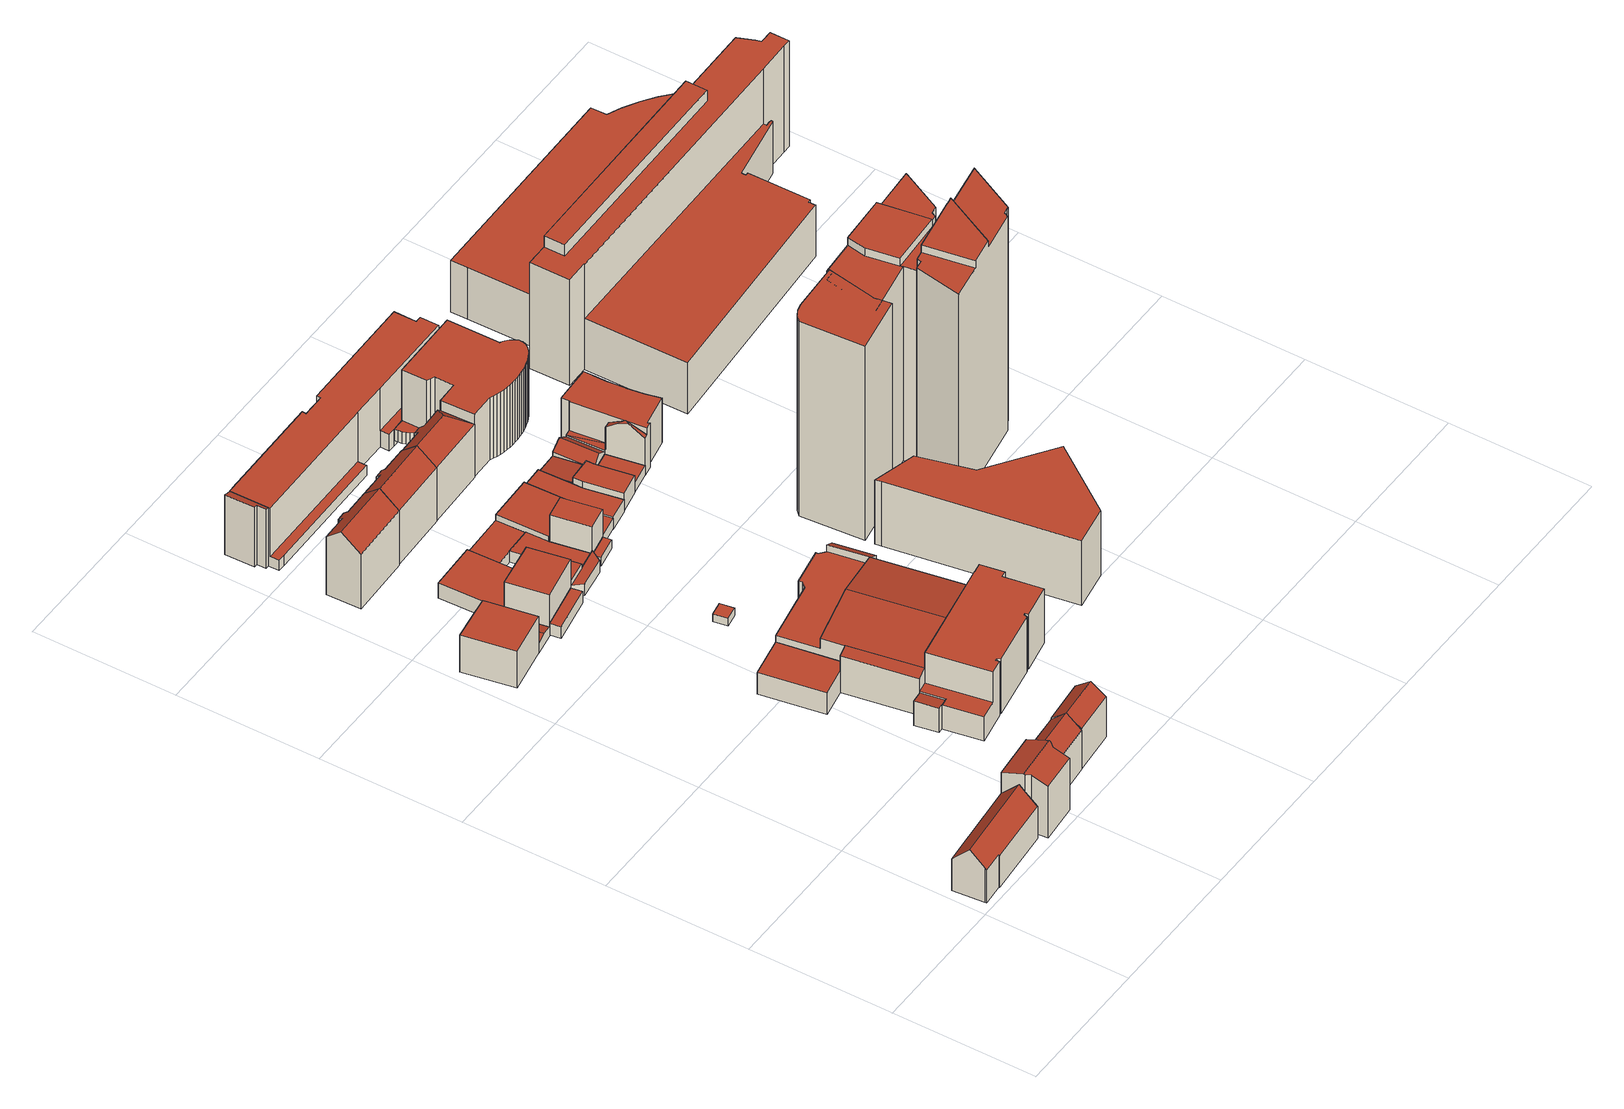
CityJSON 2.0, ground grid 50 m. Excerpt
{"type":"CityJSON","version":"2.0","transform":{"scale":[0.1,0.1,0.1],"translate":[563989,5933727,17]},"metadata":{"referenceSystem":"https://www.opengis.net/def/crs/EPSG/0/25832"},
"CityObjects":{
"building1":{"type":"Building","attributes":{"Gemeindeschluessel":"02000000","Geometrietyp2DReferenz":"3000","function":"31001_2010","roofType":"3100","measuredHeight":18.81,"storeysAboveGround":4},"geometry":[{"type":"MultiSurface","lod":"2","boundaries":[[[0,1,2,3]],[[4,3,2,5]],[[6,7,8,9]],[[9,8,10,11]],[[11,10,12,13]],[[6,9,11,13,4,5,14,15]],[[7,6,15,16]],[[16,15,14,17]],[[4,13,12,0,3]],[[14,5,2,1,17]],[[16,17,1,0,12,10,8,7]]],"semantics":{"surfaces":[{"type":"RoofSurface"},{"type":"WallSurface"},{"type":"GroundSurface"}],"values":[0,1,1,1,1,2,1,1,1,1,0]}}]},
"building2":{"type":"Building","attributes":{"Gemeindeschluessel":"02000000","Geometrietyp2DReferenz":"3000","function":"31001_1010","roofType":"3100","measuredHeight":23.58,"storeysAboveGround":5},"geometry":[{"type":"MultiSurface","lod":"2","boundaries":[[[18,19,20,21]],[[22,23,24,25,26,27,19,18]],[[28,21,20,29]],[[30,27,26,31]],[[31,26,25,32]],[[32,25,24,33]],[[33,24,23,34]],[[34,23,22,35]],[[35,22,18,21,28]],[[29,20,19,27,30]],[[29,30,31,32,33,34,35,28]]],"semantics":{"surfaces":[{"type":"RoofSurface"},{"type":"WallSurface"},{"type":"GroundSurface"}],"values":[0,0,1,1,1,1,1,1,1,1,2]}}]},
"building3":{"type":"Building","attributes":{"Gemeindeschluessel":"02000000","Geometrietyp2DReferenz":"3000","function":"31001_1010","roofType":"3100","measuredHeight":20.59,"storeysAboveGround":5},"geometry":[{"type":"MultiSurface","lod":"2","boundaries":[[[36,37,38,39]],[[40,41,42,37,36]],[[43,39,38,44]],[[45,42,41,46]],[[46,41,40,47]],[[47,40,36,39,43]],[[44,38,37,42,45]],[[44,45,46,47,43]]],"semantics":{"surfaces":[{"type":"RoofSurface"},{"type":"WallSurface"},{"type":"GroundSurface"}],"values":[0,0,1,1,1,1,1,2]}}]},
"building4":{"type":"Building","attributes":{"Gemeindeschluessel":"02000000","Geometrietyp2DReferenz":"3000","function":"31001_2090","roofType":"1000","measuredHeight":14.8,"storeysAboveGround":4},"geometry":[{"type":"MultiSurface","lod":"2","boundaries":[[[48,49,50,51]],[[51,50,52,53]],[[53,52,54,55]],[[55,54,56,57]],[[58,59,49,48]],[[57,56,59,58]],[[57,58,48,51,53,55]],[[59,56,54,52,50,49]]],"semantics":{"surfaces":[{"type":"WallSurface"},{"type":"GroundSurface"},{"type":"RoofSurface"}],"values":[0,0,0,0,0,0,1,2]}}]},
"building5":{"type":"Building","attributes":{"Gemeindeschluessel":"02000000","Geometrietyp2DReferenz":"3000","function":"31001_1010","roofType":"3100","measuredHeight":20.16,"storeysAboveGround":5},"geometry":[{"type":"MultiSurface","lod":"2","boundaries":[[[60,61,62,63]],[[64,65,66,61,60]],[[67,63,62,68]],[[69,66,65,70]],[[70,65,64,71]],[[71,64,60,63,67]],[[68,62,61,66,69]],[[68,69,70,71,67]]],"semantics":{"surfaces":[{"type":"RoofSurface"},{"type":"WallSurface"},{"type":"GroundSurface"}],"values":[0,0,1,1,1,1,1,2]}}]},
"building6":{"type":"Building","attributes":{"Gemeindeschluessel":"02000000","Geometrietyp2DReferenz":"3000","function":"31001_2080","roofType":"3100","measuredHeight":4.45,"storeysAboveGround":1},"geometry":[{"type":"MultiSurface","lod":"2","boundaries":[[[72,73,74,75,76]],[[77,78,79,80]],[[81,82,78,77]],[[83,75,74,84]],[[84,74,73,85]],[[86,87,88,89]],[[81,77,80,86,89,90,83,84,85]],[[81,85,73,72,82]],[[83,90,91,76,75]],[[91,90,89,88]],[[87,86,80,79]],[[87,79,78,82,72,76,91,88]]],"semantics":{"surfaces":[{"type":"RoofSurface"},{"type":"WallSurface"},{"type":"GroundSurface"}],"values":[0,1,1,1,1,1,2,1,1,1,1,0]}}]},
"building7":{"type":"Building","attributes":{"Gemeindeschluessel":"02000000","Geometrietyp2DReferenz":"3000","function":"31001_2010","roofType":"1000","measuredHeight":8.73,"storeysAboveGround":2},"geometry":[{"type":"MultiSurface","lod":"2","boundaries":[[[92,93,94,95]],[[96,97,93,92]],[[97,96,98,99]],[[99,98,95,94]],[[95,98,96,92]],[[99,94,93,97]]],"semantics":{"surfaces":[{"type":"WallSurface"},{"type":"GroundSurface"},{"type":"RoofSurface"}],"values":[0,0,0,0,1,2]}}]},
"building8":{"type":"Building","attributes":{"Gemeindeschluessel":"02000000","Geometrietyp2DReferenz":"3000","function":"51009_1610","roofType":"1000","measuredHeight":4.61},"geometry":[{"type":"MultiSurface","lod":"2","boundaries":[[[100,101,102,103]],[[104,105,106,107]],[[104,103,102,105]],[[105,102,101,106]],[[106,101,100,107]],[[107,100,103,104]]],"semantics":{"surfaces":[{"type":"RoofSurface"},{"type":"GroundSurface"},{"type":"WallSurface"}],"values":[0,1,2,2,2,2]}}]},
"building9":{"type":"Building","attributes":{"Gemeindeschluessel":"02000000","Geometrietyp2DReferenz":"3000","function":"31001_1010","roofType":"3100","measuredHeight":27.62,"storeysAboveGround":7},"geometry":[{"type":"MultiSurface","lod":"2","boundaries":[[[108,109,110,111,112,113,114,115,116,117]],[[118,119,109,108]],[[120,117,116,121]],[[121,116,115,122]],[[122,115,114,123]],[[123,114,113,124]],[[124,113,112,125]],[[125,112,111,126]],[[126,111,110,127]],[[128,119,118,129]],[[129,118,108,117,120]],[[127,110,109,119,128]],[[127,128,129,120,121,122,123,124,125,126]]],"semantics":{"surfaces":[{"type":"RoofSurface"},{"type":"WallSurface"},{"type":"GroundSurface"}],"values":[0,0,1,1,1,1,1,1,1,1,1,1,2]}}]},
"building10":{"type":"Building","attributes":{"Gemeindeschluessel":"02000000","Geometrietyp2DReferenz":"3000","function":"31001_2070","roofType":"1000","measuredHeight":16.42,"storeysAboveGround":5},"geometry":[{"type":"MultiSurface","lod":"2","boundaries":[[[130,131,132,133]],[[131,130,134,135]],[[136,137,135,134]],[[133,132,137,136]],[[133,136,134,130]],[[137,132,131,135]]],"semantics":{"surfaces":[{"type":"WallSurface"},{"type":"GroundSurface"},{"type":"RoofSurface"}],"values":[0,0,0,0,1,2]}}]},
"building11":{"type":"Building","attributes":{"Gemeindeschluessel":"02000000","Geometrietyp2DReferenz":"3000","function":"31001_2010","roofType":"1000","measuredHeight":5.92,"storeysAboveGround":1},"geometry":[{"type":"MultiSurface","lod":"2","boundaries":[[[138,139,140,141]],[[141,140,142,143]],[[144,145,146,142,140,139]],[[147,138,141,143,148,149]],[[149,148,146,145]],[[147,149,145,144]],[[138,147,144,139]],[[148,143,142,146]]],"semantics":{"surfaces":[{"type":"WallSurface"},{"type":"RoofSurface"},{"type":"GroundSurface"}],"values":[0,0,1,2,0,0,0,0]}}]},
"building12":{"type":"Building","attributes":{"Gemeindeschluessel":"02000000","Geometrietyp2DReferenz":"3000","function":"31001_2460","roofType":"1000","measuredHeight":3,"storeysAboveGround":1},"geometry":[{"type":"MultiSurface","lod":"2","boundaries":[[[150,151,152,153]],[[154,155,156,157]],[[157,156,151,150]],[[156,155,152,151]],[[155,154,153,152]],[[154,157,150,153]]],"semantics":{"surfaces":[{"type":"GroundSurface"},{"type":"RoofSurface"},{"type":"WallSurface"}],"values":[0,1,2,2,2,2]}}]},
"building13":{"type":"Building","attributes":{"name":"Theater","Gemeindeschluessel":"02000000","Geometrietyp2DReferenz":"3000","function":"31001_3030","roofType":"3100","measuredHeight":21.82,"storeysAboveGround":3},"geometry":[{"type":"MultiSurface","lod":"2","boundaries":[[[158,159,160,161,162,163]],[[164,165,166,167]],[[168,169,170,171,172]],[[173,159,158,174]],[[174,158,163,175]],[[176,166,165,177]],[[178,177,165,164,179]],[[180,181,182,183]],[[183,182,184,185]],[[160,186,187,161]],[[161,187,188,162]],[[189,190,191,192]],[[192,191,193,194]],[[194,193,195,196]],[[196,195,197,198]],[[198,197,199,200]],[[200,199,201,202]],[[202,201,203,204]],[[204,203,205,206]],[[207,171,170,208]],[[208,170,169,209]],[[210,168,172,211]],[[212,213,214,215]],[[215,214,216,217]],[[218,219,220,221]],[[222,223,224,225,226,227,228,229]],[[230,173,174,175,231,232,233,180,183,185,212,215,217,234,207,208,209,222,229,218,221,235,189,192,194,196,198,200,202,204,206]],[[236,178,179,188,187,186,237]],[[238,205,203,201,199,197,195,193,191,190,239,220,219,228,227,240]],[[241,242,181,180,233,243]],[[236,237,230,206,205,238]],[[238,240,177,178,236]],[[239,190,189,235]],[[220,239,235,221]],[[228,219,218,229]],[[240,227,226,244,177]],[[242,241,245,225,224]],[[222,209,169,168,210,223]],[[207,234,211,172,171]],[[211,234,217,216]],[[213,212,185,184]],[[232,231,188,179,164,167]],[[233,232,167,166,176,243]],[[173,230,237,186,160,159]],[[231,175,163,162,188]],[[244,226,225,245]],[[244,245,241,243,176,177]],[[213,184,182,181,242,224,223,210,211,216,214]]],"semantics":{"surfaces":[{"type":"RoofSurface"},{"type":"WallSurface"},{"type":"GroundSurface"}],"values":[0,0,0,1,1,1,1,1,1,1,1,1,1,1,1,1,1,1,1,1,1,1,1,1,1,1,2,0,0,1,1,1,1,1,1,1,1,1,1,1,1,1,1,1,1,0,0,0]}}]},
"building14":{"type":"Building","attributes":{"Gemeindeschluessel":"02000000","Geometrietyp2DReferenz":"3000","function":"31001_2090","roofType":"1000","measuredHeight":7.46,"storeysAboveGround":2},"geometry":[{"type":"MultiSurface","lod":"2","boundaries":[[[246,247,248,249]],[[249,248,250,251]],[[251,250,252,253]],[[253,252,254,255]],[[255,254,256,257]],[[247,246,257,256]],[[257,246,249,251,253,255]],[[247,256,254,252,250,248]]],"semantics":{"surfaces":[{"type":"WallSurface"},{"type":"GroundSurface"},{"type":"RoofSurface"}],"values":[0,0,0,0,0,0,1,2]}}]},
"building15":{"type":"Building","attributes":{"Gemeindeschluessel":"02000000","Geometrietyp2DReferenz":"3000","function":"51009_1610","roofType":"2100","measuredHeight":5.53},"geometry":[{"type":"MultiSurface","lod":"2","boundaries":[[[258,259,260,261]],[[258,262,263,259]],[[262,264,265,263]],[[260,265,264,261]],[[262,258,261,264]],[[259,263,265,260]]],"semantics":{"surfaces":[{"type":"WallSurface"},{"type":"GroundSurface"},{"type":"RoofSurface"}],"values":[0,0,0,0,1,2]}}]},
"building16":{"type":"Building","attributes":{"Gemeindeschluessel":"02000000","Geometrietyp2DReferenz":"3000","function":"31001_1010","roofType":"3100","measuredHeight":27.25,"storeysAboveGround":7},"geometry":[{"type":"MultiSurface","lod":"2","boundaries":[[[266,267,268,269,270,271,272,273,274,275,276]],[[277,278,267,266]],[[279,276,275,280]],[[280,275,274,281]],[[281,274,273,282]],[[282,273,272,283]],[[283,272,271,284]],[[284,271,270,285]],[[285,270,269,286]],[[286,269,268,287]],[[288,278,277,289]],[[289,277,266,276,279]],[[287,268,267,278,288]],[[287,288,289,279,280,281,282,283,284,285,286]]],"semantics":{"surfaces":[{"type":"RoofSurface"},{"type":"WallSurface"},{"type":"GroundSurface"}],"values":[0,0,1,1,1,1,1,1,1,1,1,1,1,2]}}]},
"building17":{"type":"Building","attributes":{"Gemeindeschluessel":"02000000","Geometrietyp2DReferenz":"3000","function":"31001_2090","roofType":"1000","measuredHeight":4.41,"storeysAboveGround":1},"geometry":[{"type":"MultiSurface","lod":"2","boundaries":[[[290,291,292,293]],[[294,295,296,297]],[[295,292,291,296]],[[296,291,290,297]],[[294,293,292,295]],[[294,297,290,293]]],"semantics":{"surfaces":[{"type":"RoofSurface"},{"type":"GroundSurface"},{"type":"WallSurface"}],"values":[0,1,2,2,2,2]}}]},
"building18":{"type":"Building","attributes":{"Gemeindeschluessel":"02000000","Geometrietyp2DReferenz":"3000","function":"31001_2090","roofType":"1000","measuredHeight":4.41,"storeysAboveGround":1},"geometry":[{"type":"MultiSurface","lod":"2","boundaries":[[[298,299,300,301]],[[301,300,302,303]],[[304,305,306,307]],[[307,306,308,309]],[[309,308,310,311]],[[312,302,300,299,313,310,308,306,305]],[[314,304,307,309,311,315,298,301,303]],[[304,314,312,305]],[[314,303,302,312]],[[298,315,313,299]],[[315,311,310,313]]],"semantics":{"surfaces":[{"type":"WallSurface"},{"type":"RoofSurface"},{"type":"GroundSurface"}],"values":[0,0,0,0,0,1,2,0,0,0,0]}}]},
"building19":{"type":"Building","attributes":{"Gemeindeschluessel":"02000000","Geometrietyp2DReferenz":"3000","function":"51009_1610","roofType":"1000","measuredHeight":3.46},"geometry":[{"type":"MultiSurface","lod":"2","boundaries":[[[316,317,318,319]],[[320,321,322,323]],[[320,319,318,321]],[[321,318,317,322]],[[322,317,316,323]],[[323,316,319,320]]],"semantics":{"surfaces":[{"type":"RoofSurface"},{"type":"GroundSurface"},{"type":"WallSurface"}],"values":[0,1,2,2,2,2]}}]},
"building20":{"type":"Building","attributes":{"Gemeindeschluessel":"02000000","Geometrietyp2DReferenz":"3000","function":"31001_2070","roofType":"1000","measuredHeight":14.89,"storeysAboveGround":5},"geometry":[{"type":"MultiSurface","lod":"2","boundaries":[[[324,325,326,327,328]],[[329,330,331,332,264]],[[329,328,327,330]],[[330,327,326,331]],[[331,326,325,332]],[[332,325,324,264]],[[264,324,328,329]]],"semantics":{"surfaces":[{"type":"RoofSurface"},{"type":"GroundSurface"},{"type":"WallSurface"}],"values":[0,1,2,2,2,2,2]}}]},
"building21":{"type":"Building","attributes":{"Gemeindeschluessel":"02000000","Geometrietyp2DReferenz":"3000","function":"31001_2090","roofType":"1000","measuredHeight":6.43,"storeysAboveGround":2},"geometry":[{"type":"MultiSurface","lod":"2","boundaries":[[[333,334,335,336]],[[336,335,337,338]],[[338,337,339,340]],[[340,339,341,342]],[[342,341,343,344]],[[334,333,344,343]],[[344,333,336,338,340,342]],[[334,343,341,339,337,335]]],"semantics":{"surfaces":[{"type":"WallSurface"},{"type":"GroundSurface"},{"type":"RoofSurface"}],"values":[0,0,0,0,0,0,1,2]}}]},
"building22":{"type":"Building","attributes":{"Gemeindeschluessel":"02000000","Geometrietyp2DReferenz":"3000","function":"31001_2010","roofType":"1000","measuredHeight":4.02,"storeysAboveGround":1},"geometry":[{"type":"MultiSurface","lod":"2","boundaries":[[[345,346,347,348]],[[349,350,351,321]],[[349,348,347,350]],[[350,347,346,351]],[[351,346,345,321]],[[321,345,348,349]]],"semantics":{"surfaces":[{"type":"RoofSurface"},{"type":"GroundSurface"},{"type":"WallSurface"}],"values":[0,1,2,2,2,2]}}]},
"building23":{"type":"Building","attributes":{"Gemeindeschluessel":"02000000","Geometrietyp2DReferenz":"3000","function":"31001_1010","roofType":"3200","measuredHeight":27.06,"storeysAboveGround":7},"geometry":[{"type":"MultiSurface","lod":"2","boundaries":[[[352,353,354,355,356,357,358,359,360,361]],[[278,362,353,352]],[[362,363,354,353]],[[364,361,360,365]],[[365,360,359,366]],[[366,359,358,367]],[[367,358,357,368]],[[368,357,356,369]],[[369,356,355,370]],[[371,362,278,372]],[[373,363,362,371]],[[364,365,366,367,368,369,370,373,371,372]],[[364,372,278,352,361]],[[373,370,355,354,363]]],"semantics":{"surfaces":[{"type":"RoofSurface"},{"type":"WallSurface"},{"type":"GroundSurface"}],"values":[0,0,0,1,1,1,1,1,1,1,1,2,1,1]}}]},
"building24":{"type":"Building","attributes":{"Gemeindeschluessel":"02000000","Geometrietyp2DReferenz":"3000","function":"31001_2070","roofType":"1000","measuredHeight":23.98,"storeysAboveGround":7},"geometry":[{"type":"MultiSurface","lod":"2","boundaries":[[[374,375,376,377,378,379,380,381]],[[382,383,384,385,386]],[[387,388,389,390,391]],[[392,381,380,393]],[[393,380,379,394]],[[395,376,375,396]],[[396,375,374,397]],[[397,374,381,392]],[[398,399,400,401]],[[401,400,402,403]],[[403,402,404,405]],[[405,404,406,407]],[[407,406,408,409]],[[385,410,411,386]],[[377,412,413,378]],[[414,384,383,415]],[[415,383,382,416]],[[417,418,419,420]],[[420,419,421,422]],[[390,423,424,391]],[[425,389,388,426]],[[426,388,387,427]],[[428,429,414,415,416,430,395,396,397,392,393,394,398,401,403,405,407,409,417,420,422,425,426,427]],[[431,424,423,421,419,418,408,406,404,402,400,399,413,412,432,411,410,433]],[[408,418,417,409]],[[431,433,429,428]],[[428,427,387,391,424,431]],[[425,422,421,423,390,389]],[[430,416,382,386,411,432]],[[414,429,433,410,385,384]],[[395,430,432,412,377,376]],[[398,394,379,378,413,399]]],"semantics":{"surfaces":[{"type":"RoofSurface"},{"type":"WallSurface"},{"type":"GroundSurface"}],"values":[0,0,0,1,1,1,1,1,1,1,1,1,1,1,1,1,1,1,1,1,1,1,2,0,1,1,1,1,1,1,1,1]}}]},
"building25":{"type":"Building","attributes":{"Gemeindeschluessel":"02000000","Geometrietyp2DReferenz":"3000","function":"31001_2010","roofType":"1000","measuredHeight":4.9,"storeysAboveGround":1},"geometry":[{"type":"MultiSurface","lod":"2","boundaries":[[[434,435,436,437]],[[437,436,438,439]],[[439,438,440,441]],[[441,440,442,443]],[[336,444,445,333]],[[443,442,444,336]],[[435,434,333,445]],[[333,434,437,439,441,443,336]],[[435,445,444,442,440,438,436]]],"semantics":{"surfaces":[{"type":"WallSurface"},{"type":"GroundSurface"},{"type":"RoofSurface"}],"values":[0,0,0,0,0,0,0,1,2]}}]},
"building26":{"type":"Building","attributes":{"Gemeindeschluessel":"02000000","Geometrietyp2DReferenz":"3000","function":"31001_2080","roofType":"1000","measuredHeight":7.02,"storeysAboveGround":1},"geometry":[{"type":"MultiSurface","lod":"2","boundaries":[[[446,447,448,449]],[[449,448,450,451]],[[451,450,452,453]],[[453,452,454,455]],[[455,454,456,457]],[[447,446,457,456]],[[457,446,449,451,453,455]],[[447,456,454,452,450,448]]],"semantics":{"surfaces":[{"type":"WallSurface"},{"type":"GroundSurface"},{"type":"RoofSurface"}],"values":[0,0,0,0,0,0,1,2]}}]},
"building27":{"type":"Building","attributes":{"Gemeindeschluessel":"02000000","Geometrietyp2DReferenz":"3000","function":"31001_2080","roofType":"1000","measuredHeight":5.28,"storeysAboveGround":1},"geometry":[{"type":"MultiSurface","lod":"2","boundaries":[[[458,459,460,461]],[[461,460,462,463]],[[463,462,464,465]],[[459,458,465,464]],[[465,458,461,463]],[[459,464,462,460]]],"semantics":{"surfaces":[{"type":"WallSurface"},{"type":"GroundSurface"},{"type":"RoofSurface"}],"values":[0,0,0,0,1,2]}}]},
"building28":{"type":"Building","attributes":{"Gemeindeschluessel":"02000000","Geometrietyp2DReferenz":"3000","function":"31001_2090","roofType":"1000","measuredHeight":3.76,"storeysAboveGround":1},"geometry":[{"type":"MultiSurface","lod":"2","boundaries":[[[466,467,468,469]],[[469,468,470,471]],[[471,470,472,473]],[[467,466,473,472]],[[473,466,469,471]],[[467,472,470,468]]],"semantics":{"surfaces":[{"type":"WallSurface"},{"type":"GroundSurface"},{"type":"RoofSurface"}],"values":[0,0,0,0,1,2]}}]},
"building29":{"type":"Building","attributes":{"Gemeindeschluessel":"02000000","Geometrietyp2DReferenz":"3000","function":"31001_2070","roofType":"1000","measuredHeight":25.97,"storeysAboveGround":8},"geometry":[{"type":"MultiSurface","lod":"2","boundaries":[[[474,475,476,477]],[[478,479,475,474]],[[480,481,482,483]],[[482,481,484,485,476,475,479]],[[480,483,478,474,477,486,487]],[[480,487,484,481]],[[487,486,485,484]],[[478,483,482,479]],[[486,477,476,485]]],"semantics":{"surfaces":[{"type":"WallSurface"},{"type":"RoofSurface"},{"type":"GroundSurface"}],"values":[0,0,0,1,2,0,0,0,0]}}]},
"building30":{"type":"Building","attributes":{"Gemeindeschluessel":"02000000","Geometrietyp2DReferenz":"3000","function":"31001_2090","roofType":"1000","measuredHeight":78.2},"geometry":[{"type":"MultiSurface","lod":"2","boundaries":[[[488,489,490,491]],[[492,493,494,495]],[[496,497,498,499]],[[499,498,489,488]],[[500,501,502,503]],[[504,505,506,507]],[[494,493,506,505,502,501,490,489,498,497]],[[492,495,496,499,488,491,500,503,504,507]],[[504,503,502,505]],[[496,495,494,497]],[[492,507,506,493]],[[500,491,490,501]]],"semantics":{"surfaces":[{"type":"WallSurface"},{"type":"RoofSurface"},{"type":"GroundSurface"}],"values":[0,0,0,0,0,0,1,2,0,0,0,0]}}]},
"building31":{"type":"Building","attributes":{"Gemeindeschluessel":"02000000","Geometrietyp2DReferenz":"3000","function":"31001_2070","roofType":"1000","measuredHeight":25.01,"storeysAboveGround":7},"geometry":[{"type":"MultiSurface","lod":"2","boundaries":[[[508,509,510,511,512,513,514,515,516,517]],[[518,519,520,521]],[[522,523,519,518]],[[524,514,513,525]],[[525,513,512,526]],[[526,512,511,527]],[[527,511,510,528]],[[528,510,509,529]],[[529,509,508,530]],[[530,508,517,531]],[[532,533,534,535]],[[535,534,536,537]],[[515,536,538,516]],[[539,540,541,542]],[[542,541,543,544]],[[544,543,545,546]],[[546,545,547,548]],[[548,547,549,550]],[[550,549,551,552]],[[552,551,553,554]],[[554,553,555,556]],[[557,558,559,560]],[[561,562,563,564]],[[564,563,565,566]],[[566,565,567,568]],[[568,567,569,570]],[[570,569,571,572]],[[572,571,573,574]],[[574,573,575,576]],[[576,575,577,578]],[[578,577,579,580]],[[581,582,583,584]],[[584,583,585,586]],[[586,585,587,588]],[[589,590,591,592]],[[592,591,593,594]],[[555,553,551,549,547,545,543,541,540,579,577,575,573,571,569,567,565,563,562,587,585,583,582,593,591,590,595,559,558,596,538,536,534,533,597,520,519,523]],[[561,564,566,568,570,572,574,576,578,580,539,542,544,546,548,550,552,554,556,522,518,521,598,532,535,537,524,525,526,527,528,529,530,531,599,557,560,600,589,592,594,581,584,586,588]],[[599,531,517,516,538,596]],[[532,598,597,533]],[[557,599,596,558]],[[589,600,595,590]],[[581,594,593,582]],[[561,588,587,562]],[[600,560,559,595]],[[539,580,579,540]],[[524,537,536,515,514]],[[522,556,555,523]],[[598,521,520,597]]],"semantics":{"surfaces":[{"type":"RoofSurface"},{"type":"WallSurface"},{"type":"GroundSurface"}],"values":[0,1,1,1,1,1,1,1,1,1,1,1,1,1,1,1,1,1,1,1,1,1,1,1,1,1,1,1,1,1,1,1,1,1,1,1,0,2,1,1,1,1,1,1,1,1,1,1,1]}}]},
"building32":{"type":"Building","attributes":{"name":"Theater","Gemeindeschluessel":"02000000","Geometrietyp2DReferenz":"3000","function":"31001_2070","roofType":"1000","measuredHeight":19.57,"storeysAboveGround":6},"geometry":[{"type":"MultiSurface","lod":"2","boundaries":[[[601,602,603,604]],[[605,606,607]],[[608,609,610,605,607]],[[611,612,613,614]],[[615,612,611]],[[616,617,612,615]],[[617,618,613,612]],[[619,603,620,621]],[[619,604,603]],[[603,607,606,620]],[[602,608,607,603]],[[610,614,613,605]],[[622,623,624,625]],[[626,627,623,622]],[[628,629,630,631]],[[632,633,634,635]],[[635,634,636,637]],[[637,636,638,639]],[[639,638,640,641]],[[621,642,604,619]],[[643,616,615,611,614,610,609,644]],[[643,644,645,646,626,622,625,628,631,632,635,637,639,641]],[[647,640,638,636,634,633,630,629,624,623,627,648]],[[645,644,609,608,602,601,649]],[[650,646,645,649]],[[626,646,650,642,621,620,606,648,627]],[[643,641,640,647,618,617,616]],[[647,648,606,605,613,618]],[[630,633,632,631]],[[624,629,628,625]],[[650,649,601,604,642]]],"semantics":{"surfaces":[{"type":"RoofSurface"},{"type":"WallSurface"},{"type":"GroundSurface"}],"values":[0,0,0,0,0,0,0,0,1,1,1,1,1,1,1,1,1,1,1,1,1,2,0,1,1,1,1,1,1,1,0]}}]},
"building33":{"type":"Building","attributes":{"Gemeindeschluessel":"02000000","Geometrietyp2DReferenz":"3000","function":"31001_2010","roofType":"1000","measuredHeight":88.96,"storeysAboveGround":24},"geometry":[{"type":"MultiSurface","lod":"2","boundaries":[[[651,652,653,654,655,656]],[[657,658,659,660,661,662]],[[663,664,665,666,667]],[[668,669,670,671,672,673,674]],[[675,676,677,678]],[[678,677,679,680]],[[680,679,681,682]],[[683,656,655,684]],[[684,655,654,685]],[[685,654,653,686]],[[687,662,661,688]],[[674,660,659,668]],[[666,658,657,667]],[[664,689,690,665]],[[651,691,692,652]],[[693,673,672,694]],[[694,672,671,695]],[[695,671,670,696]],[[696,670,669,697]],[[698,699,700,701]],[[701,700,702,703]],[[703,702,704,705]],[[705,704,706,707]],[[707,706,708,709]],[[688,661,660,674,673,693,682,681]],[[709,708,710,711,691,651,656,683]],[[712,663,713,714,715]],[[716,712,715,675,678,680,682,693,694,695,696,697,717,718,698,701,703,705,707,709,683,684,685,686]],[[687,688,681,679,677,676,714,713]],[[718,717,659,658,666,665,690,719]],[[720,721,699,698,718,719]],[[721,720,711,710]],[[712,716,722,689,664,663]],[[687,713,663,667,657,662]],[[717,697,669,668,659]],[[716,686,653,652,692,722]],[[714,676,675,715]],[[721,710,708,706,704,702,700,699]],[[711,720,719,690,689,722,692,691]]],"semantics":{"surfaces":[{"type":"RoofSurface"},{"type":"WallSurface"},{"type":"GroundSurface"}],"values":[0,0,0,0,1,1,1,1,1,1,1,1,1,1,1,1,1,1,1,1,1,1,1,1,1,1,1,2,0,1,1,1,1,1,1,1,1,0,0]}}]},
"building34":{"type":"Building","attributes":{"Gemeindeschluessel":"02000000","Geometrietyp2DReferenz":"3000","function":"31001_2010","roofType":"1000","measuredHeight":46.84,"storeysAboveGround":11},"geometry":[{"type":"MultiSurface","lod":"2","boundaries":[[[723,724,725,726,727,728]],[[729,730,731,732]],[[733,725,724,734]],[[734,724,723,735]],[[735,723,728,736]],[[737,738,739,740]],[[740,739,741,742]],[[743,744,745,746]],[[746,745,747,748]],[[748,747,749,750]],[[750,749,751,752]],[[753,754,755,756]],[[756,755,757,758]],[[758,757,759,760]],[[760,759,761,762]],[[762,761,763,764]],[[765,766,767,768]],[[768,767,769,770]],[[771,772,773,774]],[[775,776,777,778]],[[778,777,779,780]],[[780,779,781,782]],[[782,781,783,784]],[[784,783,785,786]],[[752,751,787,788,789,790]],[[791,789,788,792,773,772,793,794,769,767,766,795,733,734,735,736,796]],[[771,774,775,778,780,782,784,786,737,740,742,743,746,748,750,752,790,797,798,799,729,732,800,801,753,756,758,760,762,764,765,768,770,802,803]],[[804,763,761,759,757,755,754,805,806,731,730,807]],[[741,739,738,785,783,781,779,777,776,808,787,751,749,747,745,744]],[[785,738,737,786]],[[803,802,794,793]],[[775,774,773,792,808,776]],[[771,803,793,772]],[[802,770,769,794]],[[765,764,763,804,795,766]],[[741,744,743,742]],[[787,808,792,788]],[[804,807,726,725,733,795]],[[729,799,727,726,807,730]],[[805,754,753,801]],[[806,805,801,800]],[[731,806,800,732]],[[797,790,789,791]],[[798,797,791,796]],[[799,798,796,736,728,727]]],"semantics":{"surfaces":[{"type":"RoofSurface"},{"type":"WallSurface"},{"type":"GroundSurface"}],"values":[0,1,1,1,1,1,1,1,1,1,1,1,1,1,1,1,1,1,1,1,1,1,1,1,1,0,2,0,0,1,1,1,1,1,1,1,1,1,1,1,1,1,1,1,1]}}]}
},
"vertices":[
[13,61,221],[327,91,221],[321,151,160],[7,121,160],[7,121,32],[321,151,32],[94,9,32],[94,9,160],[93,12,163],[93,12,32],[18,5,163],[18,5,32],[17,10,169],[17,10,32],[328,71,32],[332,30,32],[332,30,159],[328,71,200],
[328,76,271],[488,91,271],[481,166,243],[321,151,243],[328,71,269],[342,59,264],[347,3,243],[482,15,243],[477,72,264],[488,85,268],[321,151,35],[481,166,35],[488,85,35],[477,72,35],[482,15,35],[347,3,35],[342,59,35],[328,71,35],
[486,116,242],[640,130,242],[635,180,194],[481,166,194],[488,85,213],[490,65,194],[644,79,194],[481,166,36],[635,180,36],[644,79,36],[490,65,36],[488,85,36],
[102,1858,19],[102,1858,167],[182,1870,167],[182,1870,19],[185,1858,167],[185,1858,19],[214,1695,167],[214,1695,19],[54,1666,167],[54,1666,19],[21,1846,19],[21,1846,167],
[640,130,240],[794,144,240],[789,195,199],[635,180,199],[644,79,199],[798,93,199],[798,99,204],[635,180,39],[789,195,39],[798,99,39],[798,93,39],[644,79,39],
[254,1702,62],[294,1709,53],[268,1851,53],[264,1870,53],[225,1864,62],[185,1858,18],[185,1858,53],[190,1859,54],[190,1859,18],[214,1695,18],[214,1695,53],[264,1870,18],[268,1851,18],[294,1709,18],[189,1867,18],[189,1867,54],[210,1870,59],[210,1870,18],[211,1862,18],[211,1862,59],
[442,836,31],[442,836,118],[404,1056,118],[404,1056,31],[579,861,31],[579,861,118],[543,1081,31],[543,1081,118],
[301,1673,67],[462,1702,67],[455,1739,67],[294,1709,67],[294,1709,21],[455,1739,21],[462,1702,21],[301,1673,21],
[92,2305,290],[309,2312,290],[307,2364,246],[216,2361,246],[216,2371,237],[215,2376,233],[184,2375,233],[184,2371,236],[184,2360,245],[91,2357,245],[95,2238,233],[311,2245,233],[91,2357,13],[184,2360,13],[184,2371,13],[184,2375,13],[215,2376,13],[216,2371,13],[216,2361,13],[307,2364,13],[311,2245,13],[95,2238,13],
[429,1877,19],[429,1877,183],[455,1739,183],[455,1739,19],[268,1851,19],[268,1851,183],[294,1709,19],[294,1709,183],
[264,1870,15],[264,1870,74],[262,1882,74],[262,1882,15],[256,2073,74],[256,2073,15],[268,1851,74],[429,1877,74],[422,2079,74],[268,1851,15],[422,2079,15],[429,1877,15],
[655,1296,25],[607,1288,25],[599,1337,25],[647,1345,25],[647,1345,55],[599,1337,55],[607,1288,55],[655,1296,55],
[554,517,130],[571,520,128],[571,518,128],[600,523,123],[585,605,123],[539,597,130],[585,606,179],[623,612,189],[577,861,189],[540,854,179],[949,1010,172],[987,1017,147],[962,1154,147],[960,1156,148],[924,1150,172],[571,520,32],[554,517,32],[539,597,32],[577,861,185],[623,612,185],[623,612,129],[585,606,129],[543,1081,32],[543,1081,144],[761,1120,144],[761,1120,32],[776,1139,144],[776,1139,32],[571,518,129],[600,523,129],[585,605,129],[1042,467,32],[1042,467,251],[925,446,251],[925,446,32],[923,457,251],[923,457,32],[917,456,251],[917,456,32],[914,444,251],[914,444,32],[722,410,251],[722,410,32],[715,421,251],[715,421,32],[709,420,251],[709,420,32],[711,408,251],[711,408,32],[960,1156,32],[962,1154,32],[987,1017,32],[949,1010,144],[924,1150,144],[774,1151,32],[774,1151,144],[904,1174,144],[904,1174,32],[905,1167,144],[905,1167,32],[1027,683,32],[1027,683,251],[1041,602,251],[1041,602,32],[936,1008,32],[936,1008,144],[936,1007,144],[936,1007,187],[994,679,187],[994,679,251],[995,678,251],[995,678,32],[595,387,32],[585,605,32],[540,854,32],[579,861,32],[924,1150,32],[1019,598,32],[662,399,129],[595,387,129],[662,399,251],[1019,598,251],[623,612,251],[566,941,185],[566,941,144],[579,861,185],[815,647,217],[756,975,217],
[510,1890,20],[510,1890,94],[513,1874,94],[513,1874,20],[535,1758,94],[535,1758,20],[536,1753,94],[536,1753,20],[455,1739,94],[455,1739,20],[429,1877,94],[429,1877,20],
[491,1713,22],[491,1713,69],[455,1739,77],[455,1739,22],[598,1731,22],[598,1731,69],[616,1768,22],[616,1768,77],
[309,2312,289],[524,2319,289],[522,2370,246],[522,2373,243],[430,2370,243],[430,2374,240],[430,2382,232],[398,2381,232],[399,2373,239],[399,2367,245],[307,2364,245],[311,2245,232],[526,2252,232],[307,2364,17],[399,2367,17],[399,2373,17],[398,2381,17],[430,2382,17],[430,2374,17],[430,2370,17],[522,2373,17],[522,2370,17],[526,2252,17],[311,2245,17],
[588,1982,61],[584,2085,61],[422,2079,61],[426,1976,61],[426,1976,17],[422,2079,17],[584,2085,17],[588,1982,17],
[590,1903,19],[590,1903,64],[591,1901,64],[591,1901,19],[616,1768,64],[616,1768,19],[535,1758,19],[535,1758,64],[513,1874,64],[513,1874,19],[510,1890,64],[510,1890,19],[493,1979,64],[493,1979,19],[536,1753,64],[588,1982,64],[536,1753,19],[588,1982,19],
[621,1740,59],[701,1755,59],[696,1783,59],[616,1768,59],[616,1768,24],[696,1783,24],[701,1755,24],[621,1740,24],
[616,1768,171],[696,1783,171],[673,1906,171],[671,1916,171],[591,1901,171],[591,1901,22],[671,1916,22],[673,1906,22],[696,1783,22],
[746,2090,20],[746,2090,84],[752,1929,84],[752,1929,20],[671,1916,84],[671,1916,20],[591,1901,84],[591,1901,20],[590,1903,84],[590,1903,20],[584,2085,84],[584,2085,20],
[696,1783,64],[776,1798,64],[753,1921,64],[673,1906,64],[673,1906,24],[753,1921,24],[776,1798,24],
[524,2319,290],[674,2324,290],[723,2377,246],[645,2374,245],[645,2376,244],[644,2389,232],[613,2388,232],[613,2376,243],[613,2373,245],[522,2370,245],[742,2260,232],[738,2377,232],[522,2370,19],[613,2373,19],[613,2376,19],[613,2388,19],[644,2389,19],[645,2376,19],[645,2374,19],[742,2260,19],[526,2252,19],[738,2377,19],
[86,2604,241],[99,2604,238],[100,2572,238],[112,2573,235],[110,2706,235],[88,2706,240],[88,2707,240],[84,2707,241],[113,2535,41],[139,2535,41],[593,2540,41],[593,2572,41],[113,2566,41],[718,2542,67],[743,2542,67],[1037,2547,67],[1037,2577,67],[717,2573,67],[84,2707,1],[88,2707,1],[88,2706,1],[100,2572,1],[99,2604,1],[86,2604,1],[126,2706,1],[126,2706,236],[126,2707,236],[126,2707,1],[510,2712,236],[510,2712,1],[510,2698,236],[510,2698,1],[589,2699,236],[589,2699,1],[589,2713,236],[589,2713,1],[593,2572,236],[113,2566,236],[112,2573,236],[110,2706,236],[593,2540,1],[139,2535,1],[113,2535,1],[1015,2718,1],[1015,2718,236],[1016,2641,236],[1016,2641,1],[1036,2641,236],[1036,2641,1],[1037,2577,236],[717,2573,236],[1037,2547,1],[743,2542,1],[718,2542,1],[717,2574,1],[593,2573,1],[113,2573,1],[717,2574,236],[113,2573,236],[593,2573,236],
[827,2093,20],[827,2093,69],[831,1976,69],[831,1976,20],[832,1942,69],[832,1942,20],[856,1812,69],[856,1812,20],[776,1798,69],[776,1798,20],[752,1929,69],[746,2090,69],
[913,1981,24],[913,1981,94],[914,1955,94],[914,1955,24],[937,1827,94],[937,1827,24],[856,1812,94],[856,1812,24],[832,1942,94],[832,1942,24],[831,1976,94],[831,1976,24],
[909,2096,21],[909,2096,58],[913,1981,74],[913,1981,21],[831,1976,74],[831,1976,21],[827,2093,58],[827,2093,21],
[994,1969,25],[994,1969,63],[1017,1842,63],[1017,1842,25],[937,1827,63],[937,1827,25],[914,1955,63],[914,1955,25],
[1125,1112,35],[1125,1112,294],[1273,1072,294],[1273,1072,35],[1129,1091,35],[1129,1091,294],[1373,483,35],[1373,483,294],[1235,460,294],[1235,460,35],[1545,725,294],[1322,884,294],[1322,884,35],[1545,725,35],
[1110,1366,31],[1110,1366,813],[1127,1384,813],[1127,1384,31],[1314,1237,31],[1314,1237,813],[1316,1225,813],[1316,1225,31],[1323,1179,31],[1323,1179,813],[1126,1146,813],[1126,1146,31],[1148,1396,31],[1148,1396,813],[1171,1401,813],[1171,1401,31],[1336,1411,31],[1336,1411,813],[1344,1412,813],[1344,1412,31],
[744,2529,68],[746,2516,68],[750,2505,68],[755,2493,68],[762,2483,68],[770,2473,68],[778,2464,68],[788,2457,68],[787,2543,68],[743,2542,68],[738,2377,22],[738,2377,272],[746,2377,272],[746,2377,22],[742,2260,22],[742,2260,272],[778,2464,22],[770,2473,22],[762,2483,22],[755,2493,22],[750,2505,22],[746,2516,22],[744,2529,22],[743,2542,22],[813,2445,22],[813,2445,272],[799,2451,272],[799,2451,22],[788,2457,272],[788,2457,22],[787,2543,272],[931,2240,22],[931,2240,272],[917,2241,272],[917,2241,22],[904,2241,272],[904,2241,22],[891,2243,272],[891,2243,22],[877,2245,272],[877,2245,22],[864,2248,272],[864,2248,22],[851,2252,272],[851,2252,22],[839,2256,272],[839,2256,22],[826,2262,272],[826,2262,22],[1040,2366,22],[1040,2366,272],[1044,2364,272],[1044,2364,22],[1058,2277,22],[1058,2277,272],[1047,2269,272],[1047,2269,22],[1035,2263,272],[1035,2263,22],[1023,2257,272],[1023,2257,22],[1010,2253,272],[1010,2253,22],[997,2249,272],[997,2249,22],[984,2246,272],[984,2246,22],[971,2244,272],[971,2244,22],[958,2242,272],[958,2242,22],[944,2241,272],[944,2241,22],[1080,2318,22],[1080,2318,272],[1080,2311,272],[1080,2311,22],[1076,2298,272],[1076,2298,22],[1068,2287,272],[1068,2287,22],[1066,2348,22],[1066,2348,272],[1074,2337,272],[1074,2337,22],[1080,2325,272],[1080,2325,22],[1055,2357,272],[1037,2547,272],[813,2380,272],[813,2380,22],[1037,2547,22],[1055,2357,22],
[952,1962,101],[991,1968,73],[986,2098,73],[947,2096,101],[1017,1971,85],[1002,2099,85],[986,2098,80],[991,1968,80],[994,1969,80],[994,1967,80],[1001,1933,197],[1009,1905,218],[1017,1971,171],[994,1967,171],[1007,1896,213],[1017,1842,172],[1032,1845,172],[1032,1845,171],[947,2096,73],[1002,2099,73],[947,2097,73],[1002,2127,23],[1002,2127,202],[1132,2133,202],[1132,2133,23],[1005,2099,23],[1005,2099,202],[1133,2103,23],[1133,2103,202],[1134,2046,202],[1134,2046,23],[1140,1990,23],[1140,1990,202],[1149,1933,202],[1149,1933,23],[1162,1878,202],[1162,1878,23],[1051,1856,202],[1051,1856,23],[1053,1849,202],[1053,1849,23],[947,2097,101],[1017,1842,23],[994,1969,23],[914,1955,23],[909,2096,23],[1032,1845,202],[1002,2099,202],[914,1955,74],[909,2096,74],
[1510,1009,894],[1481,1179,894],[1450,1174,894],[1448,1159,894],[1416,1154,894],[1388,989,894],[1470,1246,843],[1662,1258,843],[1661,1268,843],[1633,1434,843],[1463,1424,843],[1451,1357,843],[1472,1236,814],[1482,1180,814],[1670,1212,814],[1662,1258,814],[1470,1246,814],[1661,1268,813],[1703,1275,813],[1711,1291,813],[1737,1295,813],[1809,1441,813],[1811,1446,813],[1633,1434,813],[1303,1395,34],[1303,1395,812],[1334,1397,812],[1334,1397,34],[1336,1411,812],[1336,1411,34],[1337,1416,812],[1337,1416,34],[1388,989,34],[1416,1154,34],[1448,1159,34],[1450,1174,34],[1451,1357,812],[1463,1424,812],[1482,1180,923],[1670,1212,923],[1510,1009,923],[1481,1179,923],[1811,1446,34],[1809,1441,34],[1737,1295,34],[1711,1291,34],[1703,1275,34],[1863,1243,34],[1863,1243,894],[1867,1244,894],[1867,1244,34],[1780,1070,894],[1780,1070,34],[1774,1069,894],[1774,1069,34],[1754,1065,894],[1754,1065,34],[1746,1049,894],[1746,1049,34],[1602,1025,894],[1602,1025,923],[1472,1236,34],[1472,1236,812],[1269,1202,812],[1269,1202,34],[1482,1179,34],[1661,1268,34],[1670,1211,34],[1670,1211,923],[1697,1216,923],[1697,1216,894],[1482,1179,923],
[1303,2308,486],[2085,2317,486],[2084,2391,486],[1303,2381,486],[1303,2380,486],[1302,2380,486],[1299,2647,18],[1299,2647,225],[1298,2704,225],[1298,2704,18],[2084,2391,443],[2085,2317,443],[1303,2308,443],[1302,2380,443],[2076,2191,18],[2076,2191,224],[2076,2176,224],[2076,2176,18],[2086,2176,224],[2086,2176,18],[2089,1960,18],[2089,1960,224],[2079,1959,224],[2079,1959,18],[2079,1937,224],[2079,1937,18],[2079,1934,224],[2079,1934,18],[1309,1883,224],[1309,1883,18],[2120,2636,18],[2120,2636,225],[2171,2607,225],[2171,2607,18],[2217,2573,225],[2217,2573,18],[2260,2534,225],[2260,2534,18],[2298,2491,225],[2298,2491,18],[2331,2444,225],[2331,2444,18],[2358,2393,18],[2358,2393,443],[2380,2340,443],[2380,2340,18],[2386,2321,443],[2386,2321,18],[2401,2255,18],[2401,2255,443],[2287,2253,443],[2287,2253,18],[2288,2241,18],[2288,2241,224],[2307,2242,224],[2307,2242,18],[2311,2240,224],[2311,2240,18],[2312,2237,224],[2312,2237,18],[2311,2234,224],[2311,2234,18],[2308,2232,224],[2308,2232,18],[1304,2240,224],[1304,2240,443],[1304,2241,443],[1304,2241,18],[1223,2240,443],[2287,2252,443],[2431,2255,443],[2430,2321,443],[2357,2394,443],[1222,2379,443],[1223,2240,18],[1222,2379,18],[1303,2380,18],[2069,2713,18],[2070,2658,18],[2430,2321,18],[2431,2255,18],[2357,2394,225],[2070,2658,225],[2069,2713,225],[1303,2381,225],[2287,2252,224]
]}
